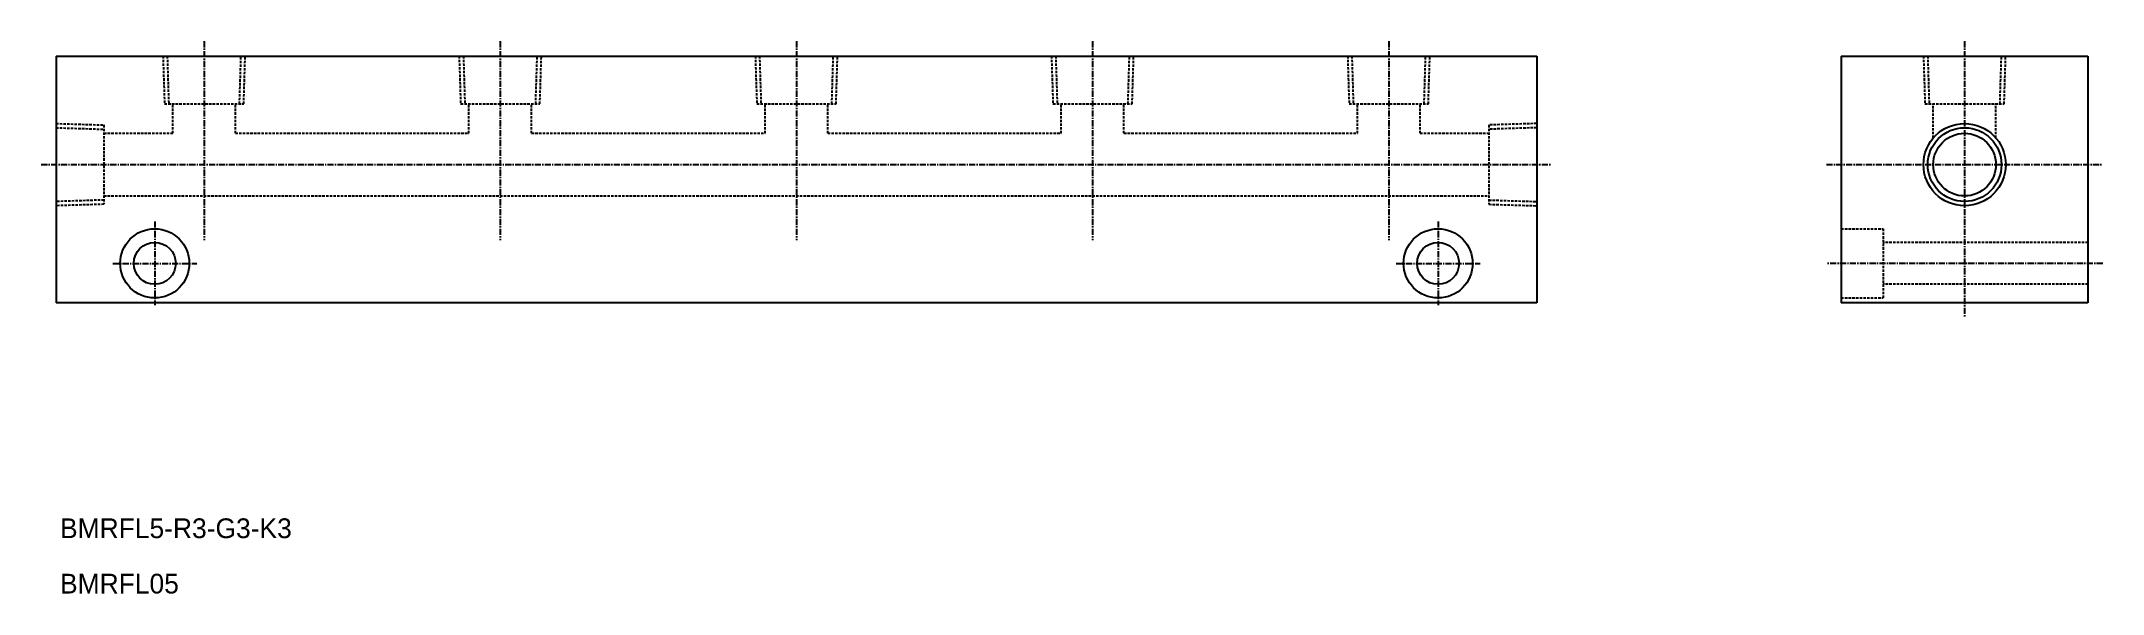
# Model space of a CAD drawing. Extents: x 235 to 653, y 268 to 380.
import ezdxf

# ---------------------------------------------------------------- set-up
doc = ezdxf.new("R2010")
doc.units = 0
doc.linetypes.add('CENTER', pattern=[2, 1.25, -0.25, 0.25, -0.25])
doc.linetypes.add('DASHED', pattern=[0.75, 0.5, -0.25])
doc.layers.get('0').update_dxf_attribs({"linetype": 'CONTINUOUS'})
doc.layers.add('CENTER', color=1, linetype='CENTER')

msp = doc.modelspace()

# ---------------------------------------------------------------- linework, layer by layer
at = {"color": 7, "linetype": 'CONTINUOUS'}
for p, q in [((238.38, 376.84), (538.38, 376.84)), ((238.38, 376.84), (238.38, 326.84)), ((538.38, 376.84), (538.38, 326.84)), ((600.05, 376.84), (650.05, 376.84)), ((600.05, 376.84), (600.05, 326.84)), ((650.05, 376.84), (650.05, 326.84)), ((538.38, 326.84), (238.38, 326.84)), ((650.05, 326.84), (600.05, 326.84))]:
    msp.add_line(p, q, dxfattribs=at)
at = {"color": 3, "linetype": 'DASHED'}
for p, q in [((260.05, 376.84), (260.36, 367.14)), ((260.91, 376.84), (261.21, 367.14)), ((275.56, 367.14), (275.86, 376.84)), ((276.41, 367.14), (276.71, 376.84)), ((320.05, 376.84), (320.36, 367.14)), ((320.91, 376.84), (321.21, 367.14)), ((335.56, 367.14), (335.86, 376.84)), ((336.41, 367.14), (336.71, 376.84)), ((380.05, 376.84), (380.36, 367.14)), ((380.91, 376.84), (381.21, 367.14)), ((395.56, 367.14), (395.86, 376.84)), ((396.41, 367.14), (396.71, 376.84)), ((440.05, 376.84), (440.36, 367.14)), ((440.91, 376.84), (441.21, 367.14)), ((455.56, 367.14), (455.86, 376.84)), ((456.41, 367.14), (456.71, 376.84)), ((500.05, 376.84), (500.36, 367.14)), ((500.91, 376.84), (501.21, 367.14)), ((515.56, 367.14), (515.86, 376.84)), ((516.41, 367.14), (516.71, 376.84)), ((616.72, 376.84), (617.02, 367.14)), ((617.57, 376.84), (617.87, 367.14)), ((632.22, 367.14), (632.52, 376.84)), ((633.07, 367.14), (633.38, 376.84)), ((260.36, 367.14), (276.41, 367.14)), ((262.03, 361.19), (262.03, 367.14)), ((274.73, 361.19), (274.73, 367.14)), ((320.36, 367.14), (336.41, 367.14)), ((322.03, 361.19), (322.03, 367.14)), ((334.73, 361.19), (334.73, 367.14)), ((380.36, 367.14), (396.41, 367.14)), ((382.03, 361.19), (382.03, 367.14)), ((394.73, 361.19), (394.73, 367.14)), ((440.36, 367.14), (456.41, 367.14)), ((442.03, 361.19), (442.03, 367.14)), ((454.73, 361.19), (454.73, 367.14)), ((500.36, 367.14), (516.41, 367.14)), ((502.03, 361.19), (502.03, 367.14)), ((514.73, 361.19), (514.73, 367.14)), ((617.02, 367.14), (633.07, 367.14)), ((618.7, 360.23), (618.7, 367.14)), ((631.4, 360.23), (631.4, 367.14)), ((238.38, 363.17), (248.08, 362.87)), ((238.38, 362.32), (248.08, 362.01)), ((248.08, 362.87), (248.08, 346.81)), ((248.08, 361.19), (262.03, 361.19)), ((274.73, 361.19), (322.03, 361.19)), ((334.73, 361.19), (382.03, 361.19)), ((394.73, 361.19), (442.03, 361.19)), ((454.73, 361.19), (502.03, 361.19)), ((514.73, 361.19), (528.68, 361.19)), ((538.38, 363.17), (528.68, 362.87)), ((528.68, 362.87), (528.68, 346.81)), ((538.38, 362.32), (528.68, 362.01)), ((248.08, 347.67), (238.38, 347.37)), ((248.08, 346.81), (238.38, 346.51)), ((248.08, 348.49), (528.68, 348.49)), ((528.68, 347.67), (538.38, 347.37)), ((528.68, 346.81), (538.38, 346.51)), ((600.05, 341.84), (608.55, 341.84)), ((608.55, 341.84), (608.55, 327.84)), ((650.05, 339.09), (608.55, 339.09)), ((650.05, 330.59), (608.55, 330.59)), ((600.05, 327.84), (608.55, 327.84))]:
    msp.add_line(p, q, dxfattribs=at)
at = {"color": 3, "linetype": 'CONTINUOUS'}
msp.add_circle((625.05, 354.84), 8.33, dxfattribs=at)
at = {"color": 7, "linetype": 'CONTINUOUS'}
for centre, radius in [((625.05, 354.84), 7.47), ((625.05, 354.84), 6.35), ((258.38, 334.84), 7), ((258.38, 334.84), 4.25), ((518.38, 334.84), 7), ((518.38, 334.84), 4.25)]:
    msp.add_circle(centre, radius, dxfattribs=at)
at = {"layer": 'CENTER'}
for p, q in [((268.38, 379.84), (268.38, 339.53)), ((328.38, 379.84), (328.38, 339.53)), ((388.38, 379.84), (388.38, 339.53)), ((448.38, 379.84), (448.38, 339.53)), ((508.38, 379.84), (508.38, 339.53)), ((625.05, 379.84), (625.05, 323.84)), ((235.38, 354.84), (541.38, 354.84)), ((597.05, 354.84), (653.05, 354.84)), ((258.38, 343.34), (258.38, 326.34)), ((518.38, 343.34), (518.38, 326.34)), ((249.88, 334.84), (266.88, 334.84)), ((509.88, 334.84), (526.88, 334.84)), ((653.05, 334.84), (597.05, 334.84))]:
    msp.add_line(p, q, dxfattribs=at)

# ---------------------------------------------------------------- texts
at = {"color": 7, "linetype": 'CONTINUOUS'}
for s, p in [('BMRFL5-R3-G3-K3', (239.19, 279.17)), ('BMRFL05', (239.19, 267.95))]:
    msp.add_text(s, height=4, dxfattribs=at).set_placement(p)

doc.saveas('drawing.dxf')
